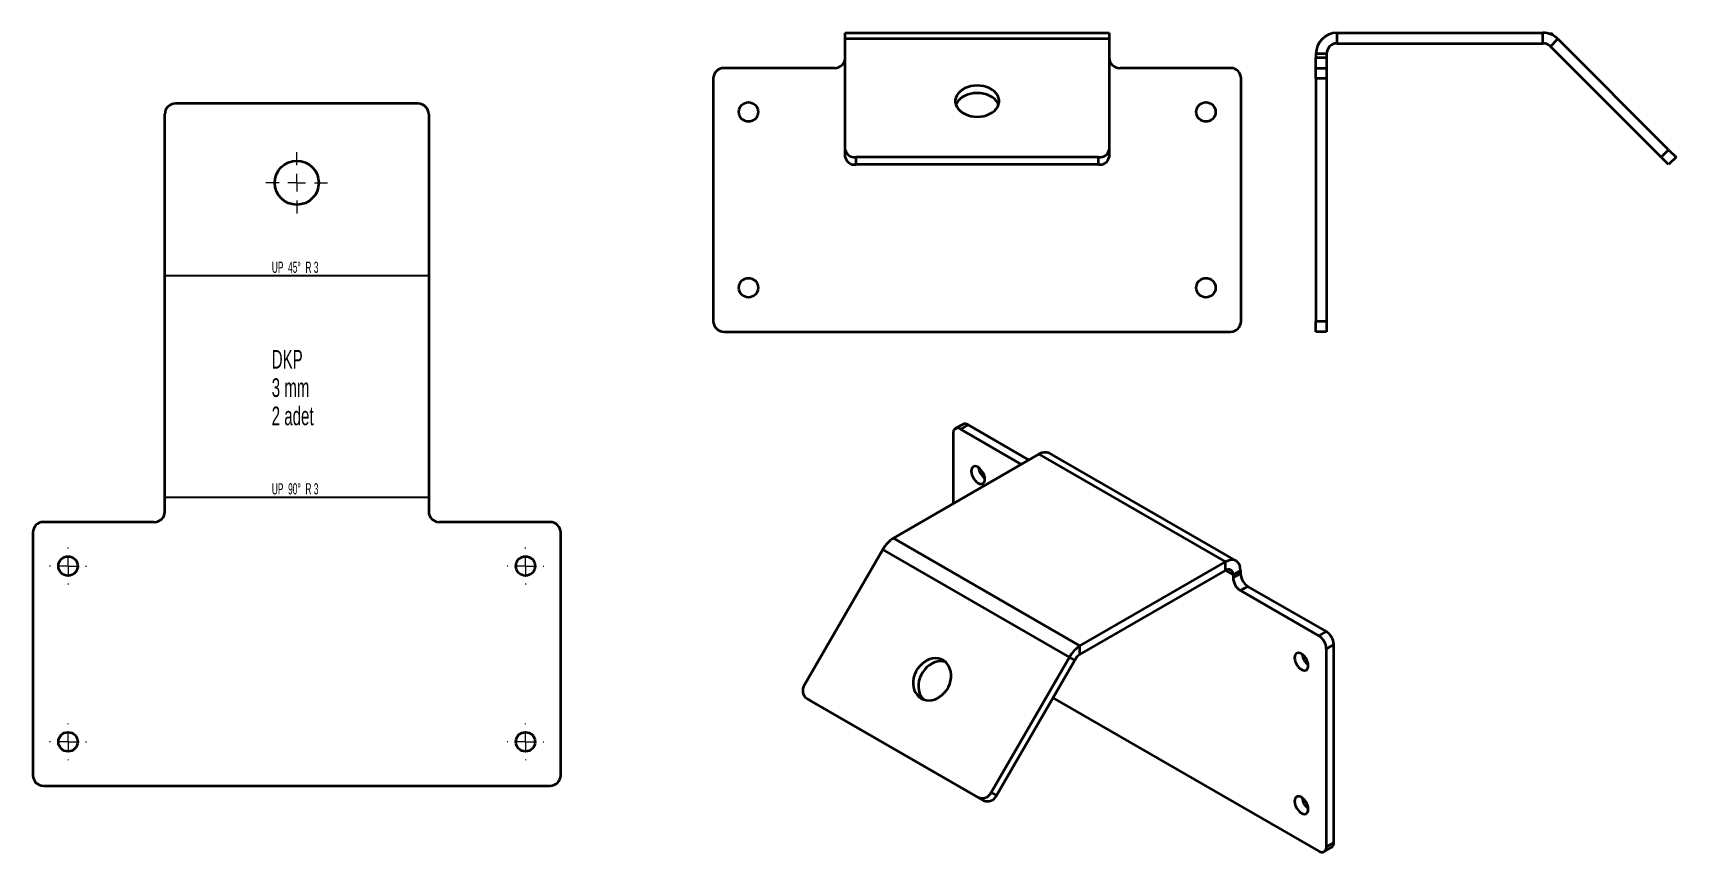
# Model space of a CAD drawing. Header units: millimetres. Extents: x -61 to 406, y -8 to 225.
import ezdxf

# ---------------------------------------------------------------- set-up
doc = ezdxf.new("R2010")
doc.units = ezdxf.units.MM
doc.styles.add('SLDTEXTSTYLE0', font='TXT', dxfattribs={"width": 0.605})
doc.styles.add('SLDTEXTSTYLE1', font='TXT', dxfattribs={"width": 0.56125})

# ---------------------------------------------------------------- blocks, each defined once
blk = doc.blocks.new('SW_CENTERMARKSYMBOL_0')
at = {"color": 0, "linetype": 'Continuous', "lineweight": 18}
for p, q in [((0, 5), (0, 8.75)), ((-5, 0), (-8.75, 0)), ((0, 0), (-2.5, 0)), ((0, 0), (0, 2.5)), ((0, 0), (0, -2.5)), ((0, 0), (2.5, 0)), ((5, 0), (8.75, 0)), ((0, -5), (0, -8.75))]:
    blk.add_line(p, q, dxfattribs=at)
blk = doc.blocks.new('SW_CENTERMARKSYMBOL_1')
at = {"color": 0, "linetype": 'Continuous', "lineweight": 18}
for p, q in [((0, 5), (0, 5.25)), ((-5, 0), (-5.25, 0)), ((0, 0), (-2.5, 0)), ((0, 0), (0, 2.5)), ((0, 0), (0, -2.5)), ((0, 0), (2.5, 0)), ((5, 0), (5.25, 0)), ((0, -5), (0, -5.25))]:
    blk.add_line(p, q, dxfattribs=at)
blk = doc.blocks.new('SW_CENTERMARKSYMBOL_2')
at = {"color": 0, "linetype": 'Continuous', "lineweight": 18}
for p, q in [((0, 5), (0, 5.25)), ((-5, 0), (-5.25, 0)), ((0, 0), (-2.5, 0)), ((0, 0), (0, 2.5)), ((0, 0), (0, -2.5)), ((0, 0), (2.5, 0)), ((5, 0), (5.25, 0)), ((0, -5), (0, -5.25))]:
    blk.add_line(p, q, dxfattribs=at)
blk = doc.blocks.new('SW_CENTERMARKSYMBOL_3')
at = {"color": 0, "linetype": 'Continuous', "lineweight": 18}
for p, q in [((0, 5), (0, 5.25)), ((-5, 0), (-5.25, 0)), ((0, 0), (-2.5, 0)), ((0, 0), (0, 2.5)), ((0, 0), (0, -2.5)), ((0, 0), (2.5, 0)), ((5, 0), (5.25, 0)), ((0, -5), (0, -5.25))]:
    blk.add_line(p, q, dxfattribs=at)
blk = doc.blocks.new('SW_CENTERMARKSYMBOL_4')
at = {"color": 0, "linetype": 'Continuous', "lineweight": 18}
for p, q in [((0, 5), (0, 5.25)), ((-5, 0), (-5.25, 0)), ((0, 0), (-2.5, 0)), ((0, 0), (0, 2.5)), ((0, 0), (0, -2.5)), ((0, 0), (2.5, 0)), ((5, 0), (5.25, 0)), ((0, -5), (0, -5.25))]:
    blk.add_line(p, q, dxfattribs=at)

msp = doc.modelspace()

# ---------------------------------------------------------------- linework, layer by layer
at = {"color": 7, "linetype": 'Continuous', "lineweight": 35}
for p, q in [((169.98, 223.3), (169.98, 225.05)), ((169.98, 225.05), (244.98, 225.05)), ((244.98, 225.05), (244.98, 223.3)), ((309.76, 222.05), (309.76, 225.05)), ((309.76, 225.05), (368.27, 225.05)), ((368.27, 222.05), (368.27, 225.05)), ((244.98, 223.3), (169.98, 223.3)), ((169.98, 191.82), (169.98, 223.3)), ((244.98, 223.3), (244.98, 191.82)), ((309.76, 222.05), (368.27, 222.05)), ((370.39, 221.17), (372.51, 223.3)), ((401.87, 189.7), (370.39, 221.17)), ((403.99, 191.82), (372.51, 223.3)), ((166.98, 215.05), (135.48, 215.05)), ((279.48, 215.05), (247.98, 215.05)), ((306.76, 219.05), (303.76, 219.05)), ((303.76, 219.05), (303.76, 218.05)), ((303.76, 218.05), (306.76, 218.05)), ((303.76, 215.05), (303.76, 218.05)), ((303.76, 215.05), (306.76, 215.05)), ((303.76, 212.05), (303.76, 215.05)), ((306.76, 219.05), (306.76, 218.05)), ((306.76, 218.05), (306.76, 215.05)), ((306.76, 215.05), (306.76, 212.05)), ((132.48, 212.05), (132.48, 143.05)), ((282.48, 143.05), (282.48, 212.05)), ((306.76, 212.05), (303.76, 212.05)), ((303.76, 212.05), (303.76, 143.05)), ((306.76, 212.05), (306.76, 143.05)), ((-23.4, 88.88), (-23.4, 201.91)), ((48.6, 204.91), (-20.4, 204.91)), ((51.6, 201.91), (51.6, 88.88)), ((169.98, 189.7), (169.98, 191.82)), ((244.98, 191.82), (244.98, 189.7)), ((401.87, 189.7), (403.99, 191.82)), ((403.99, 191.82), (406.11, 189.7)), ((241.98, 189.7), (172.98, 189.7)), ((172.98, 189.7), (172.98, 187.58)), ((241.98, 187.58), (172.98, 187.58)), ((241.98, 187.58), (241.98, 189.7)), ((403.99, 187.58), (401.87, 189.7)), ((406.11, 189.7), (403.99, 187.58)), ((303.76, 143.05), (306.76, 143.05)), ((303.76, 140.05), (303.76, 143.05)), ((306.76, 143.05), (306.76, 140.05)), ((135.48, 140.05), (279.48, 140.05)), ((306.76, 140.05), (303.76, 140.05)), ((203.38, 113.68), (201.26, 112.46)), ((204.88, 113.54), (202.76, 112.31)), ((220.08, 102.31), (202.76, 112.31)), ((222.2, 103.54), (204.88, 113.54)), ((200.63, 111.09), (200.63, 91.09)), ((225.03, 105.17), (183.65, 81.28)), ((225.03, 105.17), (278.06, 74.55)), ((281.06, 74.85), (228.03, 105.47)), ((-26.4, 85.88), (-57.9, 85.88)), ((86.1, 85.88), (54.6, 85.88)), ((-60.9, 82.88), (-60.9, 13.88)), ((89.1, 13.88), (89.1, 82.88)), ((183.65, 81.28), (236.69, 50.67)), ((158.4, 39.57), (180.65, 78.12)), ((233.69, 47.5), (180.65, 78.12)), ((236.69, 50.67), (278.06, 74.55)), ((236.69, 48.22), (278.06, 72.1)), ((278.06, 72.1), (278.06, 74.55)), ((278.06, 72.1), (280.18, 70.88)), ((280.18, 70.88), (282.31, 72.1)), ((280.18, 70.06), (282.31, 71.29)), ((280.18, 70.88), (280.18, 70.06)), ((282.31, 72.1), (282.31, 71.29)), ((284.43, 67.61), (282.31, 66.39)), ((304.58, 53.53), (282.31, 66.39)), ((306.7, 54.75), (284.43, 67.61)), ((304.58, 53.53), (306.7, 54.75)), ((233.69, 47.5), (211.43, 8.95)), ((235.19, 46.64), (233.69, 47.5)), ((236.69, 48.22), (236.69, 50.67)), ((308.82, 51.08), (306.7, 49.86)), ((306.7, -6.49), (306.7, 49.86)), ((308.82, -5.26), (308.82, 51.08)), ((235.19, 46.64), (212.93, 8.08)), ((207.81, 7.58), (159.02, 35.74)), ((159.02, 35.74), (160.52, 34.88)), ((209.31, 6.71), (160.52, 34.88)), ((229, 35.92), (304.58, -7.71)), ((-57.9, 10.88), (86.1, 10.88)), ((209.31, 6.71), (207.81, 7.58)), ((211.43, 8.95), (212.93, 8.08)), ((306.08, -7.86), (308.2, -6.63)), ((306.7, -6.49), (308.82, -5.26))]:
    msp.add_line(p, q, dxfattribs=at)
at = {"color": 7, "linetype": 'Continuous', "lineweight": 18}
for p in [(368.27, 225.05), (372.51, 223.3)]:
    msp.add_line(p, (370.76, 225.05), dxfattribs=at)
at = {"color": 7, "linetype": 'Continuous'}
for p, q in [((51.6, 155.9), (-23.4, 155.9)), ((51.6, 92.88), (-23.4, 92.88))]:
    msp.add_line(p, q, dxfattribs=at)
at = {"color": 7, "linetype": 'Continuous', "lineweight": 35, "flags": 128}
for points in [[(207.48, 201.2), (208.41, 201.25), (209.32, 201.39), (210.19, 201.64), (211, 201.97), (211.73, 202.38), (212.36, 202.86), (212.89, 203.41), (213.3, 204), (213.57, 204.63), (213.71, 205.29), (213.71, 205.95), (213.57, 206.6), (213.3, 207.23), (212.89, 207.83), (212.36, 208.37), (211.73, 208.86), (211, 209.27), (210.19, 209.6), (209.32, 209.84), (208.41, 209.99), (207.48, 210.04), (206.55, 209.99), (205.64, 209.84), (204.77, 209.6), (203.96, 209.27), (203.23, 208.86), (202.59, 208.37), (202.07, 207.83), (201.66, 207.23), (201.39, 206.6), (201.25, 205.95), (201.25, 205.29), (201.39, 204.63), (201.66, 204), (202.07, 203.41), (202.59, 202.86), (203.23, 202.38), (203.96, 201.97), (204.77, 201.64), (205.64, 201.39), (206.55, 201.25), (207.48, 201.2)], [(213.55, 204.56), (213.3, 205.11), (212.89, 205.71), (212.36, 206.25), (211.73, 206.74), (211, 207.15), (210.19, 207.48), (209.32, 207.72), (208.41, 207.87), (207.48, 207.92), (206.55, 207.87), (205.64, 207.72), (204.77, 207.48), (203.96, 207.15), (203.23, 206.74), (202.59, 206.25), (202.07, 205.71), (201.66, 205.11), (201.41, 204.56)], [(209.65, 98.12), (209.6, 98.65), (209.46, 99.21), (209.23, 99.77), (208.92, 100.3), (208.55, 100.78), (208.14, 101.19), (207.71, 101.49), (207.27, 101.69), (206.86, 101.76), (206.49, 101.7), (206.19, 101.53), (205.95, 101.23), (205.81, 100.84), (205.76, 100.37), (205.81, 99.84), (205.95, 99.28), (206.19, 98.73), (206.49, 98.19), (206.86, 97.71), (207.27, 97.31), (207.71, 97), (208.14, 96.81), (208.55, 96.74), (208.92, 96.79), (209.23, 96.97), (209.46, 97.26), (209.6, 97.65), (209.65, 98.12)], [(282.31, 72.1), (282.25, 72.84), (282.1, 73.5), (281.84, 74.06), (281.49, 74.52), (281.06, 74.85), (280.56, 75.06), (279.99, 75.13), (279.37, 75.07), (278.73, 74.88), (278.06, 74.55)], [(191.54, 35.75), (192.24, 35.43), (192.99, 35.23), (193.77, 35.17), (194.58, 35.25), (195.39, 35.46), (196.18, 35.79), (196.93, 36.24), (197.64, 36.81), (198.28, 37.47), (198.84, 38.21), (199.31, 39.02), (199.67, 39.88), (199.93, 40.76), (200.06, 41.66), (200.07, 42.54), (199.97, 43.39), (199.74, 44.19), (199.4, 44.93), (198.96, 45.58), (198.42, 46.13), (197.79, 46.57), (197.1, 46.89), (196.35, 47.08), (195.57, 47.14), (194.76, 47.07), (193.95, 46.86), (193.16, 46.53), (192.41, 46.07), (191.7, 45.51), (191.06, 44.85), (190.5, 44.11), (190.03, 43.3), (189.67, 42.44), (189.41, 41.56), (189.28, 40.66), (189.27, 39.78), (189.37, 38.93), (189.6, 38.12), (189.94, 37.39), (190.38, 36.74), (190.92, 36.19), (191.54, 35.75)], [(301.57, 45.06), (301.53, 45.59), (301.38, 46.14), (301.15, 46.7), (300.84, 47.24), (300.47, 47.72), (300.06, 48.12), (299.63, 48.43), (299.2, 48.62), (298.79, 48.69), (298.42, 48.64), (298.11, 48.46), (297.88, 48.17), (297.73, 47.77), (297.68, 47.3), (297.73, 46.78), (297.88, 46.22), (298.11, 45.66), (298.42, 45.13), (298.79, 44.64), (299.2, 44.24), (299.63, 43.94), (300.06, 43.74), (300.47, 43.67), (300.84, 43.73), (301.15, 43.9), (301.38, 44.2), (301.53, 44.59), (301.57, 45.06)], [(198.5, 46.06), (197.85, 46.22), (197.07, 46.28), (196.26, 46.2), (195.45, 46), (194.66, 45.66), (193.91, 45.21), (193.2, 44.64), (192.56, 43.98), (192, 43.24), (191.53, 42.43), (191.17, 41.57), (190.91, 40.69), (190.78, 39.8), (190.77, 38.91), (190.87, 38.06), (191.1, 37.26), (191.44, 36.52), (191.88, 35.87), (192.34, 35.39)], [(301.57, 4.23), (301.53, 4.76), (301.38, 5.32), (301.15, 5.88), (300.84, 6.41), (300.47, 6.89), (300.06, 7.29), (299.63, 7.6), (299.2, 7.79), (298.79, 7.86), (298.42, 7.81), (298.11, 7.63), (297.88, 7.34), (297.73, 6.95), (297.68, 6.48), (297.73, 5.95), (297.88, 5.39), (298.11, 4.83), (298.42, 4.3), (298.79, 3.82), (299.2, 3.41), (299.63, 3.11), (300.06, 2.91), (300.47, 2.84), (300.84, 2.9), (301.15, 3.08), (301.38, 3.37), (301.53, 3.76), (301.57, 4.23)]]:
    msp.add_lwpolyline(points, dxfattribs=at)
at = {"color": 7, "linetype": 'Continuous', "lineweight": 35}
for centre, radius in [((142.48, 202.55), 2.75), ((272.48, 202.55), 2.75), ((14.1, 182.4), 6.25), ((142.48, 152.55), 2.75), ((272.48, 152.55), 2.75), ((-50.9, 73.38), 2.75), ((79.1, 73.38), 2.75), ((-50.9, 23.38), 2.75), ((79.1, 23.38), 2.75)]:
    msp.add_circle(centre, radius, dxfattribs=at)
for centre, radius, start, end in [((309.76, 219.05), 6, 90, 180), ((368.27, 219.05), 6, 45, 90), ((309.76, 219.05), 3, 90, 180), ((368.27, 219.05), 3, 45, 90), ((135.48, 212.05), 3, 90, 180), ((166.98, 218.05), 3, 270, 0), ((247.98, 218.05), 3, 180, 270), ((279.48, 212.05), 3, 360, 90), ((-20.4, 201.91), 3, 90, 180), ((48.6, 201.91), 3, 0, 90), ((172.6, 192.35), 2.68, 191.4218, 278.0495), ((242.35, 192.35), 2.68, 261.9505, 348.5782), ((172.6, 190.23), 2.68, 191.4218, 278.0495), ((242.35, 190.23), 2.68, 261.9505, 348.5782), ((135.48, 143.05), 3, 180, 270), ((279.48, 143.05), 3, 270, 0), ((201.93, 111.3), 1.31, 50.7967, 189.214), ((204, 112.31), 1.51, 54.3824, 114.3071), ((226.78, 102.75), 2.99, 65.3927, 125.9177), ((212.16, 101.82), 4.3, 185.9517, 234.043), ((-26.4, 88.88), 3, 270, 0), ((54.6, 88.88), 3, 180, 270), ((-57.9, 82.88), 3, 90, 180), ((86.1, 82.88), 3, 0, 90), ((188.23, 73.94), 8.66, 121.9547, 151.1444), ((278.89, 71.09), 1.31, 350.786, 129.2033), ((284.79, 70.27), 4.61, 182.6055, 237.3945), ((286.91, 71.5), 4.61, 182.6055, 237.3945), ((302.09, 49.65), 4.61, 2.6055, 57.3945), ((304.22, 50.87), 4.61, 2.6055, 57.3945), ((241.27, 43.32), 8.66, 121.9547, 151.1444), ((238.98, 44.55), 4.33, 121.9547, 151.1444), ((304.09, 48.75), 4.3, 185.9517, 234.043), ((160.66, 37.97), 2.77, 144.8149, 233.6488), ((-57.9, 13.88), 3, 180, 270), ((86.1, 13.88), 3, 270, 0), ((208.92, 10.11), 2.77, 246.3569, 335.1837), ((210.42, 9.25), 2.77, 246.3569, 335.1837), ((304.09, 7.93), 4.3, 185.9517, 234.043), ((305.41, -6.7), 1.31, 230.7967, 9.214), ((307.39, -5.44), 1.44, 304.0564, 7.2558)]:
    msp.add_arc(centre, radius, start, end, dxfattribs=at)

# ---------------------------------------------------------------- block references
at = {"color": 7, "linetype": 'Continuous', "lineweight": 18}
for name, p in [('SW_CENTERMARKSYMBOL_0', (14.1, 182.4)), ('SW_CENTERMARKSYMBOL_4', (-50.9, 73.38)), ('SW_CENTERMARKSYMBOL_1', (79.1, 73.38)), ('SW_CENTERMARKSYMBOL_3', (-50.9, 23.38)), ('SW_CENTERMARKSYMBOL_2', (79.1, 23.38))]:
    msp.add_blockref(name, p, dxfattribs=at)

# ---------------------------------------------------------------- texts
at = {"color": 7, "linetype": 'Continuous', "lineweight": 0}
for s, insert, char_height, attachment_point, style in [('UP  45°  R 3', (13.63, 159.96), 3.175, 2, 'SLDTEXTSTYLE1'), ('DKP', (6.98, 134.84), 5.292, 1, 'SLDTEXTSTYLE0'), ('3 mm', (6.98, 126.78), 5.292, 1, 'SLDTEXTSTYLE0'), ('2 adet', (6.98, 118.73), 5.292, 1, 'SLDTEXTSTYLE0'), ('UP  90°  R 3', (13.63, 96.94), 3.175, 2, 'SLDTEXTSTYLE1')]:
    msp.add_mtext(s, dxfattribs=dict(at, insert=insert, char_height=char_height, attachment_point=attachment_point, style=style))

doc.saveas('drawing.dxf')
